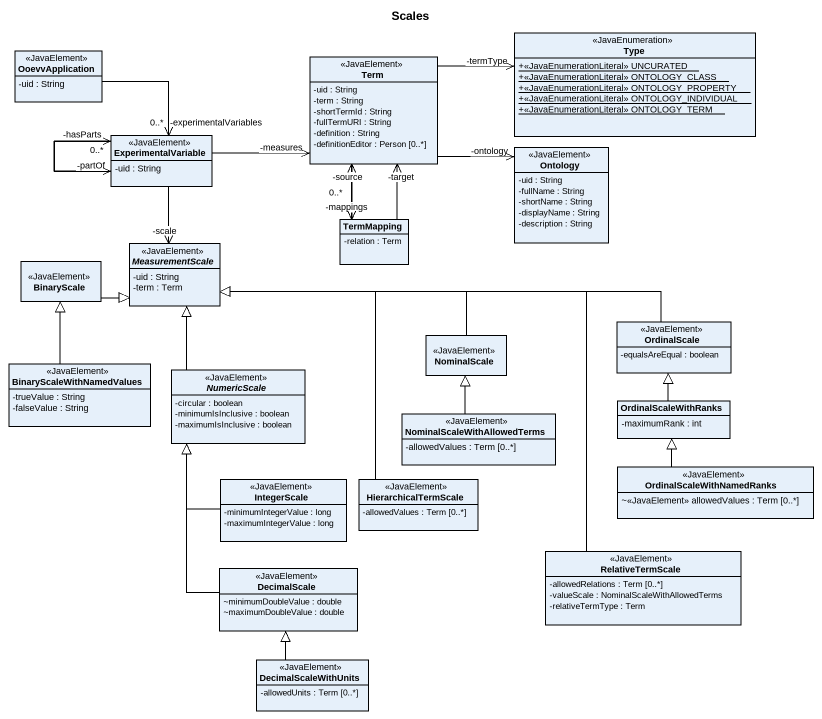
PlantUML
@startuml
title Scales
hide circle
hide empty members
skinparam classAttributeIconSize 0
class Type <<JavaEnumeration>> {
  {static} +<<JavaEnumerationLiteral>> UNCURATED
  {static} +<<JavaEnumerationLiteral>> ONTOLOGY_CLASS
  {static} +<<JavaEnumerationLiteral>> ONTOLOGY_PROPERTY
  {static} +<<JavaEnumerationLiteral>> ONTOLOGY_INDIVIDUAL
  {static} +<<JavaEnumerationLiteral>> ONTOLOGY_TERM
}
class OoevvApplication <<JavaElement>> {
  -uid : String
}
class Term <<JavaElement>> {
  -uid : String
  -term : String
  -shortTermId : String
  -fullTermURI : String
  -definition : String
  -definitionEditor : Person [0..*]
}
class ExperimentalVariable <<JavaElement>> {
  -uid : String
}
class Ontology <<JavaElement>> {
  -uid : String
  -fullName : String
  -shortName : String
  -displayName : String
  -description : String
}
class TermMapping {
  -relation : Term
}
class BinaryScale <<JavaElement>>
abstract class MeasurementScale <<JavaElement>> {
  -uid : String
  -term : Term
}
class NominalScale <<JavaElement>>
class OrdinalScale <<JavaElement>> {
  -equalsAreEqual : boolean
}
class BinaryScaleWithNamedValues <<JavaElement>> {
  -trueValue : String
  -falseValue : String
}
abstract class NumericScale <<JavaElement>> {
  -circular : boolean
  -minimumIsInclusive : boolean
  -maximumIsInclusive : boolean
}
class NominalScaleWithAllowedTerms <<JavaElement>> {
  -allowedValues : Term [0..*]
}
class OrdinalScaleWithRanks {
  -maximumRank : int
}
class OrdinalScaleWithNamedRanks <<JavaElement>> {
  ~<<JavaElement>> allowedValues : Term [0..*]
}
class IntegerScale <<JavaElement>> {
  -minimumIntegerValue : long
  -maximumIntegerValue : long
}
class HierarchicalTermScale <<JavaElement>> {
  -allowedValues : Term [0..*]
}
class RelativeTermScale <<JavaElement>> {
  -allowedRelations : Term [0..*]
  -valueScale : NominalScaleWithAllowedTerms
  -relativeTermType : Term
}
class DecimalScale <<JavaElement>> {
  ~minimumDoubleValue : double
  ~maximumDoubleValue : double
}
class DecimalScaleWithUnits <<JavaElement>> {
  -allowedUnits : Term [0..*]
}
Type "-termType" <-left- Term
Term "-measures" <-left- ExperimentalVariable
Term --> "-mappings\n0..*" TermMapping
ExperimentalVariable "-experimentalVariables\n0..*" <-up- OoevvApplication
ExperimentalVariable "-hasParts\n0..*" <-- ExperimentalVariable
ExperimentalVariable "-partOf" <-- ExperimentalVariable
Ontology "-ontology" <-left- Term
TermMapping -up-> "-source" Term
TermMapping -up-> "-target" Term
BinaryScale -right-|> MeasurementScale
MeasurementScale "-scale" <-up- ExperimentalVariable
NominalScale -left-|> MeasurementScale
OrdinalScale -left-|> MeasurementScale
BinaryScaleWithNamedValues -up-|> BinaryScale
NumericScale -up-|> MeasurementScale
NominalScaleWithAllowedTerms -up-|> NominalScale
OrdinalScaleWithRanks -up-|> OrdinalScale
OrdinalScaleWithNamedRanks -up-|> OrdinalScaleWithRanks
IntegerScale -up-|> NumericScale
HierarchicalTermScale -up-|> MeasurementScale
RelativeTermScale -up-|> MeasurementScale
DecimalScale -up-|> NumericScale
DecimalScaleWithUnits -up-|> DecimalScale
@enduml
